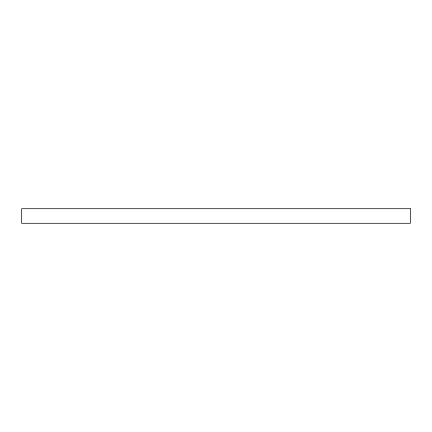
<?xml version="1.0" encoding="UTF-8"?>
<svg xmlns="http://www.w3.org/2000/svg" width="432" height="432" viewBox="0 0 432 432"><rect width="100%" height="100%" fill="white"/><g stroke="black" fill="none" stroke-linecap="round" stroke-linejoin="round"><path stroke-width="0.65" d="M410.4 208.71L21.6 208.71L21.6 223.29L410.4 223.29L410.4 208.71"/></g></svg>
